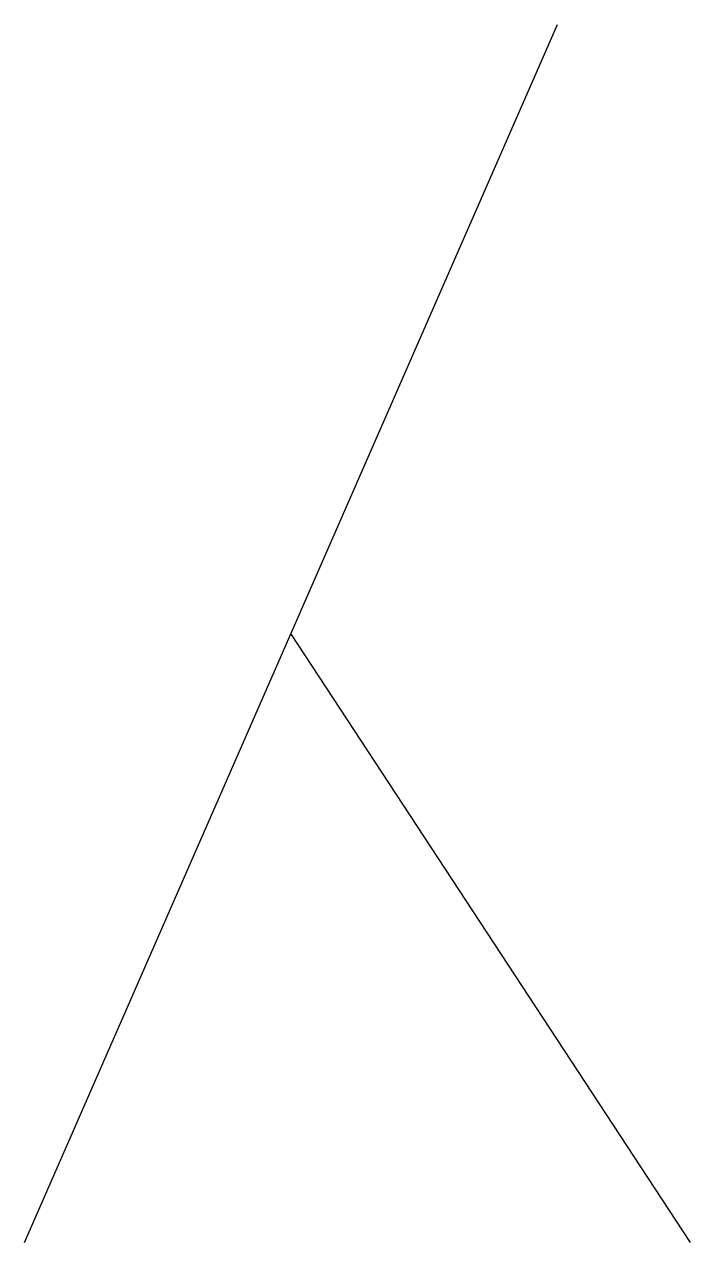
# Model space of a CAD drawing. Header units: millimetres. Extents: x 0 to 4.37, y 0 to 8.
import ezdxf

# ---------------------------------------------------------------- set-up
doc = ezdxf.new("R2010")
doc.units = ezdxf.units.MM
doc.layers.get('0').update_dxf_attribs({"lineweight": 25})

msp = doc.modelspace()

# ---------------------------------------------------------------- linework, layer by layer
at = {"lineweight": -2}
for p, q in [((0, 0), (3.5, 8)), ((4.375, 0), (1.75, 4))]:
    msp.add_line(p, q, dxfattribs=at)

doc.saveas('drawing.dxf')
